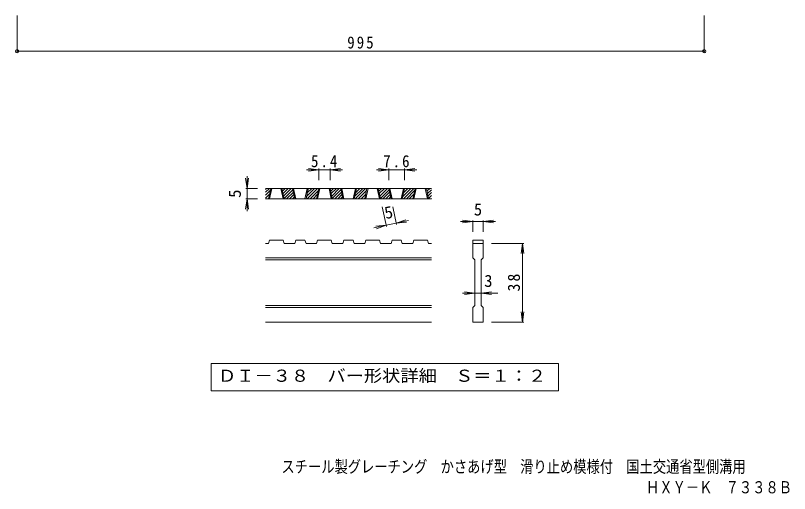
# Model space of a CAD drawing. Units: millimetres on the paper, enlarged 6 times, with parts at other scales. Extents: x -894 to 983, y -824 to 789.
# Drawn here: x -894 to 227, y -824 to -131 of the extents above; entities that cross this region are included whole.
import ezdxf
from ezdxf.enums import TextEntityAlignment as Align

# ---------------------------------------------------------------- set-up
doc = ezdxf.new("R2010")
doc.units = ezdxf.units.MM
doc.header["$LTSCALE"] = 6
doc.header["$PDMODE"] = 32
doc.header["$PDSIZE"] = 4.8
for name, color, linetype, lineweight in [('A-4_寸法', 7, 'Continuous', 9), ('D-0_通り芯', 3, 'Continuous', 9), ('D-4_寸法', 7, 'Continuous', 9)]:
    doc.layers.add(name, color=color, linetype=linetype, lineweight=lineweight)
doc.layers.add('F-5_F-5ﾚｲﾔ', color=2, linetype='Continuous')
doc.styles.add('ＭＳ ゴシック', font='')
doc.styles.get('ＭＳ ゴシック').set_extended_font_data('MS Gothic')

msp = doc.modelspace()

# ---------------------------------------------------------------- linework, layer by layer
at = {"layer": 'A-4_寸法'}
for p, q in [((-891.38, -131.076), (-891.38, -184.67)), ((103.621, -131.076), (103.621, -184.67)), ((-891.38, -182.87), (103.621, -182.87))]:
    msp.add_line(p, q, dxfattribs=at)
for p in [(-891.38, -182.87), (103.621, -182.87)]:
    msp.add_point(p, dxfattribs=at)
at = {"layer": 'D-0_通り芯'}
for p, q in [((-531.548, -387.331), (-526.108, -381.891)), ((-531.548, -383.088), (-530.35, -381.891)), ((-291.548, -381.891), (-531.548, -381.891)), ((-531.548, -391.573), (-524.85, -384.876)), ((-531.548, -395.816), (-526.005, -390.274)), ((-527.421, -396.891), (-524.211, -381.891)), ((-525.921, -396.891), (-522.711, -381.891)), ((-509.421, -381.891), (-506.211, -396.891)), ((-507.921, -381.891), (-504.711, -396.891)), ((-507.819, -382.37), (-507.34, -381.891)), ((-507.071, -385.864), (-503.097, -381.891)), ((-506.323, -389.359), (-498.855, -381.891)), ((-505.575, -392.854), (-494.612, -381.891)), ((-504.827, -396.349), (-492.192, -383.713)), ((-501.127, -396.891), (-491.444, -387.208)), ((-496.884, -396.891), (-490.696, -390.703)), ((-489.372, -396.891), (-492.582, -381.891)), ((-487.872, -396.891), (-491.082, -381.891)), ((-471.372, -381.891), (-474.582, -396.891)), ((-469.872, -381.891), (-473.082, -396.891)), ((-472.377, -393.597), (-460.671, -381.891)), ((-471.429, -396.891), (-456.428, -381.891)), ((-471.222, -388.199), (-464.914, -381.891)), ((-470.067, -382.801), (-469.156, -381.891)), ((-467.186, -396.891), (-455.171, -384.876)), ((-462.943, -396.891), (-456.326, -390.274)), ((-457.742, -396.891), (-454.532, -381.891)), ((-456.242, -396.891), (-453.032, -381.891)), ((-439.742, -381.891), (-436.532, -396.891)), ((-438.242, -381.891), (-435.032, -396.891)), ((-438.14, -382.37), (-437.661, -381.891)), ((-437.392, -385.864), (-433.418, -381.891)), ((-436.644, -389.359), (-429.176, -381.891)), ((-435.896, -392.854), (-424.933, -381.891)), ((-435.148, -396.349), (-422.513, -383.713)), ((-431.448, -396.891), (-421.765, -387.208)), ((-427.205, -396.891), (-421.017, -390.703)), ((-419.693, -396.891), (-422.903, -381.891)), ((-418.193, -396.891), (-421.403, -381.891)), ((-401.693, -381.891), (-404.903, -396.891)), ((-400.193, -381.891), (-403.403, -396.891)), ((-402.698, -393.597), (-390.992, -381.891)), ((-401.749, -396.891), (-386.749, -381.891)), ((-401.542, -388.199), (-395.234, -381.891)), ((-400.387, -382.801), (-399.477, -381.891)), ((-397.507, -396.891), (-385.492, -384.876)), ((-393.264, -396.891), (-386.647, -390.274)), ((-388.063, -396.891), (-384.853, -381.891)), ((-386.563, -396.891), (-383.353, -381.891)), ((-370.063, -381.891), (-366.853, -396.891)), ((-368.563, -381.891), (-365.353, -396.891)), ((-368.46, -382.37), (-367.982, -381.891)), ((-367.713, -385.864), (-363.739, -381.891)), ((-366.965, -389.359), (-359.496, -381.891)), ((-366.217, -392.854), (-355.254, -381.891)), ((-365.469, -396.349), (-352.833, -383.713)), ((-361.769, -396.891), (-352.085, -387.208)), ((-357.526, -396.891), (-351.338, -390.703)), ((-350.013, -396.891), (-353.223, -381.891)), ((-348.513, -396.891), (-351.723, -381.891)), ((-332.013, -381.891), (-335.223, -396.891)), ((-330.513, -381.891), (-333.723, -396.891)), ((-333.018, -393.597), (-321.313, -381.891)), ((-332.07, -396.891), (-317.07, -381.891)), ((-331.863, -388.199), (-325.555, -381.891)), ((-330.708, -382.801), (-329.798, -381.891)), ((-327.827, -396.891), (-315.813, -384.876)), ((-323.585, -396.891), (-316.968, -390.274)), ((-318.384, -396.891), (-315.174, -381.891)), ((-316.884, -396.891), (-313.674, -381.891)), ((-300.384, -381.891), (-297.174, -396.891)), ((-298.884, -381.891), (-295.674, -396.891)), ((-298.781, -382.37), (-298.302, -381.891)), ((-298.033, -385.864), (-294.06, -381.891)), ((-297.285, -389.359), (-291.548, -383.621)), ((-296.538, -392.854), (-291.548, -387.864)), ((-295.79, -396.349), (-291.548, -392.106)), ((-291.548, -396.891), (-531.548, -396.891)), ((-528.38, -396.891), (-527.16, -395.671)), ((-492.642, -396.891), (-489.948, -394.197)), ((-458.701, -396.891), (-457.481, -395.671)), ((-422.963, -396.891), (-420.269, -394.197)), ((-389.021, -396.891), (-387.802, -395.671)), ((-353.283, -396.891), (-350.59, -394.197)), ((-319.342, -396.891), (-318.123, -395.671)), ((-292.089, -396.891), (-291.548, -396.349)), ((-527.421, -461.391), (-525.921, -456.891)), ((-506.211, -456.891), (-525.921, -456.891)), ((-506.211, -456.891), (-504.711, -461.391)), ((-489.372, -461.391), (-487.872, -456.891)), ((-474.582, -456.891), (-487.872, -456.891)), ((-474.582, -456.891), (-473.082, -461.391)), ((-457.742, -461.391), (-456.242, -456.891)), ((-436.532, -456.891), (-456.242, -456.891)), ((-435.032, -461.391), (-436.532, -456.891)), ((-419.693, -461.391), (-418.193, -456.891)), ((-404.903, -456.891), (-418.193, -456.891)), ((-404.903, -456.891), (-403.403, -461.391)), ((-388.063, -461.391), (-386.563, -456.891)), ((-386.563, -456.891), (-366.853, -456.891)), ((-365.353, -461.391), (-366.853, -456.891)), ((-350.013, -461.391), (-348.513, -456.891)), ((-335.223, -456.891), (-348.513, -456.891)), ((-335.223, -456.891), (-333.723, -461.391)), ((-318.384, -461.391), (-316.884, -456.891)), ((-316.884, -456.891), (-297.174, -456.891)), ((-295.674, -461.391), (-297.174, -456.891)), ((-231.548, -456.891), (-216.548, -456.891)), ((-231.548, -456.891), (-231.548, -461.391)), ((-216.548, -456.891), (-216.548, -461.391)), ((-527.421, -461.391), (-531.548, -461.391)), ((-489.372, -461.391), (-504.711, -461.391)), ((-457.742, -461.391), (-473.082, -461.391)), ((-419.693, -461.391), (-435.032, -461.391)), ((-388.063, -461.391), (-403.403, -461.391)), ((-350.013, -461.391), (-365.353, -461.391)), ((-318.384, -461.391), (-333.723, -461.391)), ((-291.548, -461.391), (-295.674, -461.391)), ((-231.548, -461.391), (-216.548, -461.391)), ((-231.548, -482.391), (-231.548, -461.391)), ((-216.548, -461.391), (-216.548, -482.391)), ((-291.548, -482.391), (-531.548, -482.391)), ((-291.548, -485.39), (-531.548, -485.39)), ((-231.548, -482.391), (-228.548, -485.39)), ((-228.548, -551.391), (-228.548, -485.39)), ((-219.548, -485.39), (-216.548, -482.391)), ((-219.548, -485.39), (-219.548, -551.391)), ((-291.548, -551.391), (-531.548, -551.391)), ((-291.548, -554.391), (-531.548, -554.391)), ((-219.548, -551.391), (-216.548, -554.391)), ((-216.548, -554.391), (-216.548, -575.391)), ((-291.548, -575.391), (-531.548, -575.391)), ((-216.548, -575.391), (-231.548, -575.391))]:
    msp.add_line(p, q, dxfattribs=at)
msp.add_lwpolyline([(-231.548, -575.391), (-231.548, -554.391), (-228.548, -551.391)], dxfattribs=at)
at = {"layer": 'D-0_通り芯', "color": 7}
msp.add_lwpolyline([(-610.54, -635.391), (-610.54, -675.262), (-107.555, -675.262), (-107.555, -635.391)], close=True, dxfattribs=at)
at = {"layer": 'D-4_寸法'}
for p, q in [((-454.532, -354.891), (-472.532, -354.891)), ((-454.532, -354.891), (-469.404, -352.933)), ((-454.532, -354.891), (-469.404, -356.849)), ((-454.532, -353.091), (-454.532, -369.891)), ((-438.242, -354.891), (-454.532, -354.891)), ((-438.242, -354.891), (-423.371, -352.933)), ((-438.242, -353.091), (-438.242, -369.891)), ((-438.242, -354.891), (-423.371, -356.849)), ((-438.242, -354.891), (-420.242, -354.891)), ((-353.223, -354.891), (-371.223, -354.891)), ((-353.223, -354.891), (-368.095, -352.933)), ((-353.223, -354.891), (-368.095, -356.849)), ((-353.223, -353.091), (-353.223, -369.891)), ((-330.513, -354.891), (-353.223, -354.891)), ((-330.513, -354.891), (-315.642, -352.933)), ((-330.513, -353.091), (-330.513, -369.891)), ((-330.513, -354.891), (-315.642, -356.849)), ((-330.513, -354.891), (-312.513, -354.891)), ((-558.548, -381.891), (-560.505, -367.019)), ((-558.548, -381.891), (-558.548, -363.891)), ((-558.548, -381.891), (-556.59, -367.019)), ((-560.348, -381.891), (-543.548, -381.891)), ((-558.548, -381.891), (-558.548, -396.891)), ((-558.548, -396.891), (-560.505, -411.763)), ((-560.348, -396.891), (-543.548, -396.891)), ((-558.548, -396.891), (-556.59, -411.763)), ((-558.548, -396.891), (-558.548, -414.891)), ((-356.771, -436.993), (-362.842, -408.625)), ((-342.103, -433.854), (-347.502, -408.625)), ((-357.148, -435.233), (-374.749, -438.999)), ((-357.148, -435.233), (-372.1, -436.43)), ((-357.148, -435.233), (-371.281, -440.259)), ((-342.48, -432.094), (-357.148, -435.233)), ((-342.48, -432.094), (-328.347, -427.067)), ((-342.48, -432.094), (-324.879, -428.327)), ((-342.48, -432.094), (-327.528, -430.896)), ((-231.548, -429.891), (-249.548, -429.891)), ((-231.548, -429.891), (-246.419, -427.933)), ((-231.548, -429.891), (-246.419, -431.849)), ((-231.548, -428.091), (-231.548, -444.891)), ((-216.548, -429.891), (-231.548, -429.891)), ((-216.548, -429.891), (-201.676, -427.933)), ((-216.548, -428.091), (-216.548, -444.891)), ((-216.548, -429.891), (-201.676, -431.849)), ((-216.548, -429.891), (-198.548, -429.891)), ((-157.748, -461.391), (-204.548, -461.391)), ((-159.548, -461.391), (-161.506, -476.262)), ((-159.548, -461.391), (-157.59, -476.262)), ((-159.548, -575.391), (-159.548, -461.391)), ((-228.548, -533.391), (-246.548, -533.391)), ((-228.548, -533.391), (-243.419, -531.433)), ((-228.548, -533.391), (-243.419, -535.348)), ((-219.548, -533.391), (-228.548, -533.391)), ((-219.548, -533.391), (-204.676, -531.433)), ((-219.548, -533.391), (-204.676, -535.348)), ((-219.548, -533.391), (-195.548, -533.391)), ((-159.548, -575.391), (-161.506, -560.519)), ((-159.548, -575.391), (-157.59, -560.519)), ((-157.748, -575.391), (-204.548, -575.391))]:
    msp.add_line(p, q, dxfattribs=at)

# ---------------------------------------------------------------- texts
at = {"layer": 'A-4_寸法', "color": 2, "insert": (-413.38, -179.27), "char_height": 17.6, "attachment_point": 7, "style": 'ＭＳ ゴシック'}
msp.add_mtext('\\T1.27;\\W0.9;995', dxfattribs=at)
at = {"layer": 'D-0_通り芯', "color": 2, "style": 'ＭＳ ゴシック', "width": 1.1}
msp.add_text('ＤＩ－３８\u3000バー形状詳細\u3000Ｓ＝１：２', height=17.6, dxfattribs=at).set_placement((-600.548, -667.326), align=Align.BOTTOM_LEFT)
at = {"layer": 'D-4_寸法', "color": 2, "style": 'ＭＳ ゴシック'}
for rotation, p in [(90, (-562.148, -395.391)), (12.079, (-356.434, -431.399))]:
    msp.add_text('5', height=17.6, rotation=rotation, dxfattribs=at).set_placement(p, align=Align.BOTTOM_LEFT)
for s, p in [('5', (-230.048, -426.291)), ('3', (-215.048, -529.791))]:
    msp.add_text(s, height=17.6, dxfattribs=at).set_placement(p, align=Align.BOTTOM_LEFT)
at = {"layer": 'D-4_寸法', "color": 2, "char_height": 17.6, "attachment_point": 7, "style": 'ＭＳ ゴシック'}
for s, insert in [('\\T1.27;\\W0.9;5.4', (-465.887, -351.291)), ('\\T1.27;\\W0.9;7.6', (-361.368, -351.291))]:
    msp.add_mtext(s, dxfattribs=dict(at, insert=insert))
at = {"layer": 'D-4_寸法', "color": 2, "insert": (-163.148, -531.141), "char_height": 17.6, "attachment_point": 7, "rotation": 90, "style": 'ＭＳ ゴシック'}
msp.add_mtext('\\T1.27;\\W0.95;38', dxfattribs=at)
at = {"layer": 'F-5_F-5ﾚｲﾔ', "style": 'ＭＳ ゴシック', "width": 0.8}
for s, p in [('スチール製グレーチング\u3000かさあげ型\u3000滑り止め模様付\u3000国土交通省型側溝用', (-508.679, -799.101)), ('ＨＸＹ－Ｋ\u3000７３３８Ｂ', (19.276, -828.998))]:
    msp.add_text(s, height=17.6, dxfattribs=at).set_placement(p, align=Align.BOTTOM_LEFT)

doc.saveas('drawing.dxf')
